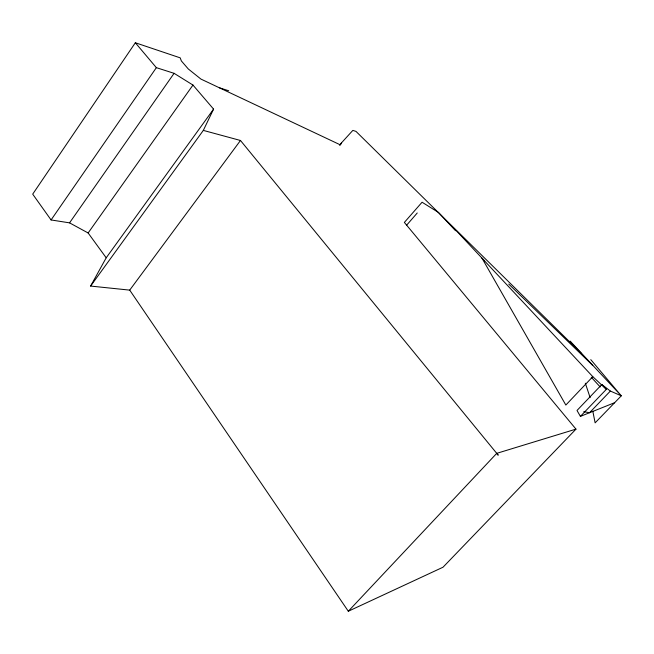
<?xml version="1.0" encoding="UTF-8"?>
<svg xmlns="http://www.w3.org/2000/svg" width="654" height="654" viewBox="0 0 654 654"><rect width="100%" height="100%" fill="white"/><g stroke="black" fill="none" stroke-linecap="round" stroke-linejoin="round"><path stroke-width="0.98" d="M90.612 286.068L203.32 130.399L213.58 109.112L192.963 85.061L174.087 73.322L156.355 67.664L135.337 42.755L32.7 194.148L51.077 219.948L69.553 222.859L88.135 232.979L106.201 257.807L90.612 286.068L129.713 290.123L348.312 611.245L443.02 567.214L575.978 429.13L404.36 222.425L422.067 202.225L438.466 212.452L455.413 230.584L456.418 230.813L592.794 376.663L606.356 389.326L580.4 416.377L577.008 410.467L601.835 384.495L610.37 391.067L621.3 395.817L595.124 422.852L592.818 411.202M581.659 353.659L355.989 131.397L352.841 130.391L341.462 142.883L340.448 144.918L200.942 79.085L188.303 68.981L181.362 60.936L180.193 57.846L135.337 42.755M51.077 219.948L156.355 67.664M69.553 222.859L174.087 73.322M88.135 232.979L192.963 85.061M106.201 257.807L213.58 109.112M129.713 290.123L240.476 140.479L498.225 455.176L496.648 453.377L575.978 429.13M339.589 145.294L341.462 142.883M406.551 225.287L417.236 212.991M348.312 611.245L496.729 453.353M592.794 376.663L565.841 405.055L481.973 258.142L484.034 260.39M610.37 391.067L589.548 412.723L583.76 411.677M580.4 416.377L614.646 402.692M203.32 130.399L240.476 140.479M219.368 87.775L228.704 90.759M508.763 284.089L592.737 365.439M570.133 341.102L621.3 395.817L590.783 359.635M601.835 384.495L606.356 389.326M591.273 377.227L600.209 386.964M570.713 342.026L571.392 343.939M585.33 383.219L590.129 397.616"/></g></svg>
